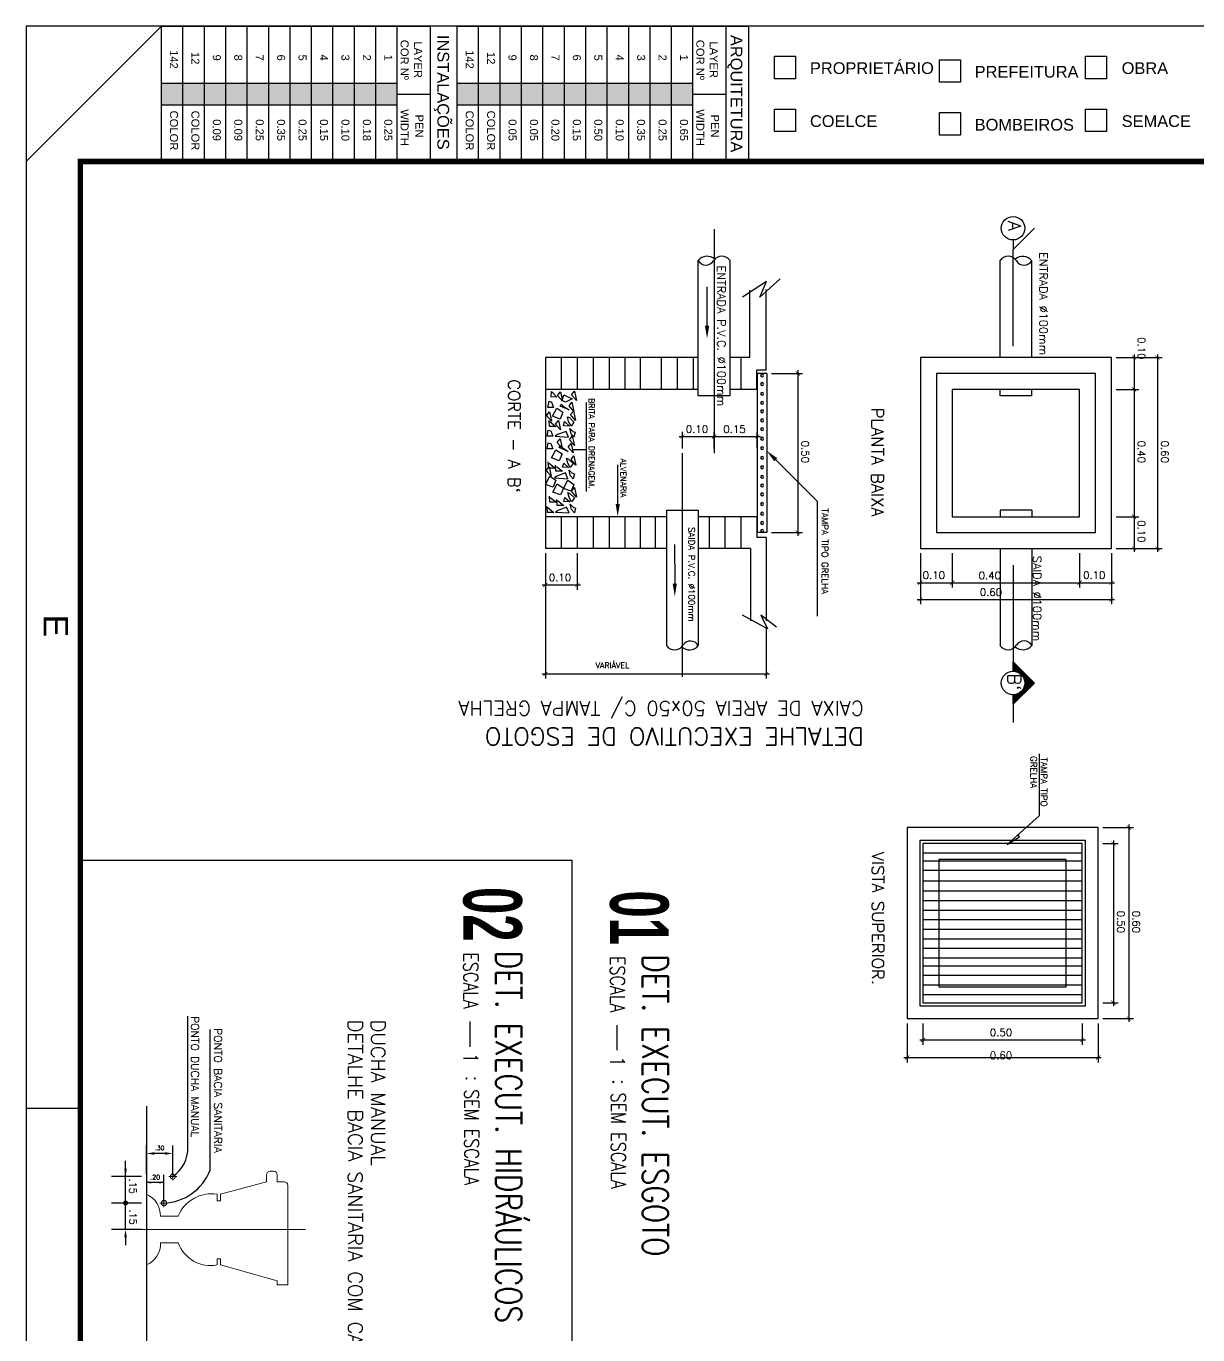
# Model space of a CAD drawing. Header units: millimetres. Extents: x 1904 to 2142, y -1319 to -1235.
# Drawn here: x 1904.27 to 1925.91, y -1259.1 to -1234.92 of the extents above; entities that cross this region are included whole.
import ezdxf
from ezdxf.enums import TextEntityAlignment as Align

# ---------------------------------------------------------------- set-up
doc = ezdxf.new("R2010")
doc.units = ezdxf.units.MM
doc.header["$LTSCALE"] = 30
for name, pattern in [('CENTER2', [28.575, 19.05, -3.175, 3.175, -3.175]), ('DASHDOT2', [0.5, 0.25, -0.125, 0, -0.125]), ('HIDDEN', [0.375, 0.25, -0.125])]:
    doc.linetypes.add(name, pattern=pattern)
doc.layers.get('0').update_dxf_attribs({"linetype": 'CONTINUOUS'})
for name, color, linetype in [('A-LAYOUT', 7, 'CONTINUOUS'), ('A-PEN-R', 1, 'CONTINUOUS'), ('CERC02', 3, 'CONTINUOUS'), ('DETALLHES_CAIXAS', 6, 'CONTINUOUS'), ("PRANCHA - PROJETU'S", 7, 'CONTINUOUS'), ('TEXT', 2, 'CONTINUOUS'), ('TUBELPAREDE', 2, 'CONTINUOUS'), ('TUBULACAO', 2, 'CONTINUOUS'), ('TXT_1', 2, 'CONTINUOUS'), ('TXT_2', 6, 'CONTINUOUS')]:
    doc.layers.add(name, color=color, linetype=linetype)
doc.layers.add('BLOCOS HIDRAULICA', color=4, linetype='CONTINUOUS', lineweight=9)
doc.styles.add('ADITIVOCAD', font='ROMANS.shx')
doc.styles.add('ARIAL', font='arial.ttf', dxfattribs={"height": 2})
doc.styles.add('REG140', font='romans.shx', dxfattribs={"width": 0.8, "height": 0.35})
doc.styles.add('REG80', font='romans.shx', dxfattribs={"width": 0.8, "height": 0.18})
doc.styles.add('ROMANS', font='simplex.shx', dxfattribs={"height": 6})
doc.styles.add('SANSSERIF2', font='sanssb__.ttf', dxfattribs={"width": 0.8})

# ---------------------------------------------------------------- blocks, each defined once
blk = doc.blocks.new('ADFSGASDFG')
at = {"layer": "PRANCHA - PROJETU'S"}
h = blk.add_hatch(color=1, dxfattribs=at)
h.set_gradient(color1=(255, 0, 0), color2=(255, 0, 0), tint=1)
h.paths.add_polyline_path([(278.03, 60.265), (277.634, 60.265), (277.634, 59.869), (278.03, 59.869)])
h = blk.add_hatch(color=1, dxfattribs=at)
h.set_gradient(color1=(255, 255, 0), color2=(255, 255, 0), tint=1)
h.paths.add_polyline_path([(278.03, 59.473), (278.03, 59.869), (277.634, 59.869), (277.634, 59.473)])
h = blk.add_hatch(color=1, dxfattribs=at)
h.set_gradient(color1=(0, 255, 0), color2=(0, 255, 0), tint=1)
h.paths.add_polyline_path([(278.03, 59.473), (277.634, 59.473), (277.634, 59.077), (278.03, 59.077)])
h = blk.add_hatch(color=1, dxfattribs=at)
h.set_gradient(color1=(0, 255, 255), color2=(0, 255, 255), tint=1)
h.paths.add_polyline_path([(278.03, 59.077), (277.634, 59.077), (277.634, 58.681), (278.03, 58.681)])
h = blk.add_hatch(color=1, dxfattribs=at)
h.set_gradient(color1=(0, 0, 255), color2=(0, 0, 255), tint=1)
h.paths.add_polyline_path([(278.03, 58.681), (277.634, 58.681), (277.634, 58.285), (278.03, 58.285)])
h = blk.add_hatch(color=1, dxfattribs=at)
h.set_gradient(color1=(255, 0, 255), color2=(255, 0, 255), tint=1)
h.paths.add_polyline_path([(278.03, 58.285), (277.634, 58.285), (277.634, 57.889), (278.03, 57.889)])
h = blk.add_hatch(color=1, dxfattribs=at)
h.set_gradient(color1=(255, 255, 255), tint=1)
h.paths.add_polyline_path([(278.03, 57.889), (277.634, 57.889), (277.634, 57.493), (278.03, 57.493)])
h = blk.add_hatch(color=1, dxfattribs=at)
h.set_gradient(color1=(128, 128, 128), color2=(128, 128, 128), tint=1)
h.paths.add_polyline_path([(278.03, 57.493), (277.634, 57.493), (277.634, 57.097), (278.03, 57.097)])
h = blk.add_hatch(color=1, dxfattribs=at)
h.set_gradient(color1=(192, 192, 192), color2=(192, 192, 192), tint=1)
h.paths.add_polyline_path([(278.03, 57.097), (277.634, 57.097), (277.634, 56.701), (278.03, 56.701)])
h = blk.add_hatch(color=1, dxfattribs=at)
h.set_gradient(color1=(204, 0, 0), color2=(204, 0, 0), tint=1)
h.paths.add_polyline_path([(278.03, 56.305), (278.03, 56.701), (277.634, 56.701), (277.634, 56.305)])
h = blk.add_hatch(color=1, dxfattribs=at)
h.set_gradient(color1=(0, 153, 204), color2=(0, 153, 204), tint=1)
h.paths.add_polyline_path([(278.03, 56.305), (277.634, 56.305), (277.634, 55.909), (278.03, 55.909)])
h = blk.add_hatch(color=1, dxfattribs=at)
h.set_gradient(color1=(255, 0, 0), color2=(255, 0, 0), tint=1)
h.paths.add_polyline_path([(278.03, 54.802), (277.634, 54.802), (277.634, 54.406), (278.03, 54.406)])
h = blk.add_hatch(color=1, dxfattribs=at)
h.set_gradient(color1=(255, 255, 0), color2=(255, 255, 0), tint=1)
h.paths.add_polyline_path([(278.03, 54.01), (278.03, 54.406), (277.634, 54.406), (277.634, 54.01)])
h = blk.add_hatch(color=1, dxfattribs=at)
h.set_gradient(color1=(0, 255, 0), color2=(0, 255, 0), tint=1)
h.paths.add_polyline_path([(278.03, 54.01), (277.634, 54.01), (277.634, 53.614), (278.03, 53.614)])
h = blk.add_hatch(color=1, dxfattribs=at)
h.set_gradient(color1=(0, 255, 255), color2=(0, 255, 255), tint=1)
h.paths.add_polyline_path([(278.03, 53.614), (277.634, 53.614), (277.634, 53.218), (278.03, 53.218)])
h = blk.add_hatch(color=1, dxfattribs=at)
h.set_gradient(color1=(0, 0, 255), color2=(0, 0, 255), tint=1)
h.paths.add_polyline_path([(278.03, 53.218), (277.634, 53.218), (277.634, 52.822), (278.03, 52.822)])
h = blk.add_hatch(color=1, dxfattribs=at)
h.set_gradient(color1=(255, 0, 255), color2=(255, 0, 255), tint=1)
h.paths.add_polyline_path([(278.03, 52.822), (277.634, 52.822), (277.634, 52.426), (278.03, 52.426)])
h = blk.add_hatch(color=1, dxfattribs=at)
h.set_gradient(color1=(255, 255, 255), tint=1)
h.paths.add_polyline_path([(278.03, 52.426), (277.634, 52.426), (277.634, 52.03), (278.03, 52.03)])
h = blk.add_hatch(color=1, dxfattribs=at)
h.set_gradient(color1=(128, 128, 128), color2=(128, 128, 128), tint=1)
h.paths.add_polyline_path([(278.03, 52.03), (277.634, 52.03), (277.634, 51.634), (278.03, 51.634)])
h = blk.add_hatch(color=1, dxfattribs=at)
h.set_gradient(color1=(192, 192, 192), color2=(192, 192, 192), tint=1)
h.paths.add_polyline_path([(278.03, 51.634), (277.634, 51.634), (277.634, 51.238), (278.03, 51.238)])
h = blk.add_hatch(color=1, dxfattribs=at)
h.set_gradient(color1=(204, 0, 0), color2=(204, 0, 0), tint=1)
h.paths.add_polyline_path([(278.03, 50.842), (278.03, 51.238), (277.634, 51.238), (277.634, 50.842)])
h = blk.add_hatch(color=1, dxfattribs=at)
h.set_gradient(color1=(0, 153, 204), color2=(0, 153, 204), tint=1)
h.paths.add_polyline_path([(278.03, 50.842), (277.634, 50.842), (277.634, 50.446), (278.03, 50.446)])
at = {"layer": "PRANCHA - PROJETU'S", "color": 1}
for p, q in [((276.578, 107.346), (276.578, 47.946)), ((279.078, 47.946), (276.578, 50.446)), ((296.578, 48.946), (296.578, 47.946)), ((276.578, 47.946), (360.678, 47.946))]:
    blk.add_line(p, q, dxfattribs=at)
at = {"layer": "PRANCHA - PROJETU'S"}
for p, q in [((279.086, 61.299), (276.578, 61.299)), ((276.578, 55.909), (276.578, 61.272)), ((279.086, 60.876), (276.578, 60.876)), ((279.086, 60.876), (276.578, 60.876)), ((277.832, 60.265), (277.832, 60.876)), ((279.086, 60.876), (279.086, 55.909)), ((279.086, 60.265), (276.578, 60.265)), ((277.634, 55.909), (277.634, 60.265)), ((278.03, 55.909), (278.03, 60.265)), ((279.086, 59.869), (276.578, 59.869)), ((279.086, 59.473), (276.578, 59.473)), ((279.086, 59.077), (276.578, 59.077)), ((279.086, 58.681), (276.578, 58.681)), ((279.086, 58.285), (276.578, 58.285)), ((279.086, 57.889), (276.578, 57.889)), ((279.086, 57.493), (276.578, 57.493)), ((279.086, 57.097), (276.578, 57.097)), ((279.086, 56.701), (276.578, 56.701)), ((279.086, 56.305), (276.578, 56.305)), ((279.086, 55.909), (276.578, 55.909)), ((279.086, 55.413), (276.578, 55.413)), ((276.578, 50.446), (276.578, 55.413)), ((277.832, 54.802), (277.832, 55.413)), ((279.086, 55.413), (279.086, 50.446)), ((279.086, 54.802), (276.578, 54.802)), ((277.634, 50.446), (277.634, 54.802)), ((278.03, 50.446), (278.03, 54.802)), ((279.086, 54.406), (276.578, 54.406)), ((279.086, 54.01), (276.578, 54.01)), ((279.086, 53.614), (276.578, 53.614)), ((279.086, 53.218), (276.578, 53.218)), ((279.086, 52.822), (276.578, 52.822)), ((279.086, 52.426), (276.578, 52.426)), ((279.086, 52.03), (276.578, 52.03)), ((279.086, 51.634), (276.578, 51.634)), ((279.086, 51.238), (276.578, 51.238)), ((279.086, 50.842), (276.578, 50.842)), ((279.086, 50.446), (276.578, 50.446))]:
    blk.add_line(p, q, dxfattribs=at)
at = {"layer": "PRANCHA - PROJETU'S", "color": 4, "const_width": 0.1}
blk.add_lwpolyline([(279.078, 106.346), (359.678, 106.346), (359.678, 48.946), (279.078, 48.946)], close=True, dxfattribs=at)
at = {"layer": "PRANCHA - PROJETU'S"}
for points in [[(277.13, 67.904), (277.548, 67.904), (277.548, 67.518), (277.13, 67.518)], [(278.109, 67.904), (278.526, 67.904), (278.526, 67.518), (278.109, 67.518)], [(277.197, 65.206), (277.615, 65.206), (277.615, 64.821), (277.197, 64.821)], [(278.176, 65.206), (278.594, 65.206), (278.594, 64.821), (278.176, 64.821)], [(277.13, 62.158), (277.548, 62.158), (277.548, 61.773), (277.13, 61.773)], [(278.109, 62.158), (278.526, 62.158), (278.526, 61.773), (278.109, 61.773)]]:
    blk.add_lwpolyline(points, close=True, dxfattribs=at)
at = {"layer": "PRANCHA - PROJETU'S", "color": 2, "style": 'ARIAL'}
for s, height, p in [('SEMACE', 0.2168, (278.224, 68.185)), ('OBRA', 0.2168, (277.245, 68.185)), ('PREFEITURA', 0.2168, (277.312, 65.469)), ('BOMBEIROS', 0.2168, (278.291, 65.469)), ('PROPRIETÁRIO', 0.21676, (277.245, 62.426)), ('COELCE', 0.2168, (278.224, 62.426))]:
    blk.add_text(s, height=height, rotation=90, dxfattribs=at).set_placement(p, align=Align.TOP_LEFT)
for s, p in [('ARQUITETURA', (276.74, 61.176)), ('INSTALAÇÕES', (276.74, 55.759))]:
    blk.add_text(s, height=0.21676, dxfattribs=at).set_placement(p, align=Align.TOP_LEFT)
at = {"layer": "PRANCHA - PROJETU'S", "style": 'ARIAL'}
for s, height, p in [('LAYER', 0.1479, (276.858, 60.724)), ('PEN', 0.1479, (278.211, 60.747)), ('COR Nº', 0.1479, (276.83, 60.474)), ('WIDTH', 0.1479, (278.113, 60.474)), ('1', 0.148, (277.102, 60.173)), ('0.65', 0.1479, (278.298, 60.173)), ('2', 0.148, (277.102, 59.777)), ('0.25', 0.1479, (278.298, 59.777)), ('3', 0.148, (277.102, 59.381)), ('0.35', 0.1479, (278.298, 59.381)), ('4', 0.148, (277.102, 58.985)), ('0.10', 0.1479, (278.298, 58.985)), ('5', 0.148, (277.102, 58.589)), ('0.50', 0.1479, (278.298, 58.589)), ('6', 0.148, (277.102, 58.193)), ('0.15', 0.1479, (278.298, 58.193)), ('0.20', 0.1479, (278.298, 57.797)), ('7', 0.148, (277.102, 57.797)), ('8', 0.148, (277.102, 57.401)), ('0.05', 0.1479, (278.298, 57.401)), ('9', 0.148, (277.102, 57.005)), ('0.05', 0.1479, (278.298, 57.005)), ('12', 0.1479, (277.055, 56.609)), ('COLOR', 0.1479, (278.138, 56.609)), ('142', 0.1479, (277.02, 56.213)), ('COLOR', 0.1479, (278.138, 56.213)), ('LAYER', 0.1479, (276.858, 55.261)), ('PEN', 0.1479, (278.211, 55.284)), ('COR Nº', 0.1479, (276.83, 55.011)), ('WIDTH', 0.1479, (278.113, 55.011)), ('1', 0.148, (277.102, 54.71)), ('0.25', 0.1479, (278.298, 54.71)), ('2', 0.148, (277.102, 54.314)), ('0.18', 0.1479, (278.298, 54.314)), ('3', 0.148, (277.102, 53.918)), ('0.10', 0.1479, (278.298, 53.918)), ('4', 0.148, (277.102, 53.522)), ('0.15', 0.1479, (278.298, 53.522)), ('5', 0.148, (277.102, 53.126)), ('0.25', 0.1479, (278.298, 53.126)), ('6', 0.148, (277.102, 52.73)), ('0.35', 0.1479, (278.298, 52.73)), ('7', 0.148, (277.102, 52.334)), ('0.25', 0.1479, (278.298, 52.334)), ('8', 0.148, (277.102, 51.938)), ('0.09', 0.1479, (278.298, 51.938)), ('9', 0.148, (277.102, 51.542)), ('0.09', 0.1479, (278.298, 51.542)), ('12', 0.1479, (277.055, 51.146)), ('COLOR', 0.1479, (278.138, 51.146)), ('142', 0.1479, (277.02, 50.75)), ('COLOR', 0.1479, (278.138, 50.75))]:
    blk.add_text(s, height=height, dxfattribs=at).set_placement(p, align=Align.TOP_LEFT)
at = {"layer": "PRANCHA - PROJETU'S", "color": 50, "linetype": 'Continuous', "style": 'ARIAL'}
blk.add_text('E', height=0.45, dxfattribs=at).set_placement((287.661, 48.496), align=Align.MIDDLE)
blk = doc.blocks.new('CRBODADOSÇ')
at = {"layer": "PRANCHA - PROJETU'S", "color": 3}
blk.add_line((164.825, 196.917), (165.288, 196.917), dxfattribs=at)
at = {"layer": "PRANCHA - PROJETU'S", "color": 3, "style": 'REG80', "width": 0.8}
for s, p in [('ESCALA', (163.548, 196.799)), ('1', (165.407, 196.799)), (':', (165.829, 196.842))]:
    blk.add_text(s, height=0.27, dxfattribs=at).set_placement(p)
at = {"layer": "PRANCHA - PROJETU'S", "color": 2, "style": 'REG140', "width": 0.8}
for tag, p in [('PROJETO', (163.521, 198.067)), ('DESENHO', (163.516, 197.395))]:
    blk.add_attdef(tag, p, '', height=0.472, dxfattribs=at)
at = {"layer": "PRANCHA - PROJETU'S", "style": 'SANSSERIF2', "width": 0.6}
blk.add_attdef('00', text='', height=1.08, dxfattribs=at).set_placement((162.84, 196.795), align=Align.CENTER)
at = {"layer": "PRANCHA - PROJETU'S", "color": 3, "style": 'REG80', "width": 0.8}
blk.add_attdef('ESCALA', (166.075, 196.813), '', height=0.27, dxfattribs=at)
blk = doc.blocks.new('*X100')
at = {"color": 0}
for p, q in [((101.59, 65.457), (101.923, 65.79)), ((102.251, 65.457), (101.919, 65.789)), ((101.608, 65.457), (101.932, 65.781)), ((101.626, 65.457), (101.941, 65.772)), ((101.643, 65.457), (101.95, 65.763)), ((101.661, 65.457), (101.958, 65.755)), ((101.759, 65.543), (101.716, 65.586)), ((101.765, 65.554), (101.725, 65.594)), ((101.772, 65.565), (101.733, 65.603)), ((101.78, 65.575), (101.742, 65.612)), ((101.788, 65.584), (101.751, 65.621)), ((101.797, 65.593), (101.76, 65.63)), ((101.807, 65.601), (101.769, 65.639)), ((101.817, 65.609), (101.778, 65.648)), ((101.827, 65.615), (101.787, 65.656)), ((101.839, 65.622), (101.795, 65.665)), ((101.851, 65.627), (101.804, 65.674)), ((101.864, 65.632), (101.813, 65.683)), ((101.878, 65.636), (101.822, 65.692)), ((101.892, 65.639), (101.831, 65.701)), ((101.908, 65.641), (101.84, 65.709)), ((101.847, 65.626), (101.967, 65.746)), ((101.925, 65.641), (101.848, 65.718)), ((101.944, 65.64), (101.857, 65.727)), ((101.966, 65.636), (101.866, 65.736)), ((101.874, 65.635), (101.976, 65.737)), ((101.993, 65.627), (101.875, 65.745)), ((102.035, 65.602), (101.884, 65.754)), ((102.198, 65.457), (101.893, 65.762)), ((101.897, 65.64), (101.985, 65.728)), ((102.216, 65.457), (101.901, 65.771)), ((102.233, 65.457), (101.91, 65.78)), ((101.916, 65.641), (101.994, 65.719)), ((101.933, 65.641), (102.003, 65.71)), ((101.949, 65.639), (102.011, 65.702)), ((101.964, 65.636), (102.02, 65.693)), ((101.978, 65.633), (102.029, 65.684)), ((101.991, 65.628), (102.038, 65.675)), ((102.003, 65.622), (102.047, 65.666)), ((102.015, 65.616), (102.056, 65.657)), ((102.025, 65.609), (102.065, 65.649)), ((102.036, 65.602), (102.073, 65.64)), ((102.045, 65.594), (102.082, 65.631)), ((102.054, 65.585), (102.091, 65.622)), ((102.062, 65.576), (102.1, 65.613)), ((102.07, 65.566), (102.109, 65.604)), ((102.077, 65.555), (102.118, 65.595)), ((102.084, 65.544), (102.126, 65.587)), ((101.597, 65.457), (101.592, 65.462)), ((101.615, 65.457), (101.601, 65.471)), ((101.632, 65.457), (101.61, 65.48)), ((101.65, 65.457), (101.619, 65.488)), ((101.668, 65.457), (101.627, 65.497)), ((101.685, 65.457), (101.636, 65.506)), ((101.703, 65.457), (101.645, 65.515)), ((101.721, 65.457), (101.654, 65.524)), ((101.737, 65.458), (101.663, 65.533)), ((101.738, 65.475), (101.672, 65.541)), ((101.679, 65.457), (101.753, 65.531)), ((101.74, 65.49), (101.68, 65.55)), ((101.744, 65.505), (101.689, 65.559)), ((101.696, 65.457), (101.744, 65.504)), ((101.748, 65.518), (101.698, 65.568)), ((101.753, 65.531), (101.707, 65.577)), ((101.714, 65.457), (101.739, 65.482)), ((101.732, 65.457), (101.737, 65.463)), ((102.18, 65.457), (102.067, 65.571)), ((102.09, 65.532), (102.135, 65.578)), ((102.163, 65.457), (102.092, 65.528)), ((102.095, 65.52), (102.144, 65.569)), ((102.099, 65.506), (102.153, 65.56)), ((102.145, 65.457), (102.1, 65.502)), ((102.102, 65.492), (102.162, 65.551)), ((102.127, 65.457), (102.104, 65.48)), ((102.105, 65.477), (102.171, 65.542)), ((102.106, 65.46), (102.179, 65.534)), ((102.109, 65.457), (102.106, 65.461)), ((102.121, 65.457), (102.188, 65.525)), ((102.138, 65.457), (102.197, 65.516)), ((102.156, 65.457), (102.206, 65.507)), ((102.174, 65.457), (102.215, 65.498)), ((102.191, 65.457), (102.224, 65.489)), ((102.209, 65.457), (102.232, 65.481)), ((102.227, 65.457), (102.241, 65.472)), ((102.244, 65.457), (102.25, 65.463))]:
    blk.add_line(p, q, dxfattribs=at)

msp = doc.modelspace()

# ---------------------------------------------------------------- linework, layer by layer
at = {"color": 8}
for p, q in [((1907.255, -1255.635), (1907.255, -1253.213)), ((1907.667, -1256.06), (1907.667, -1253.458)), ((1906.488, -1256.29), (1906.488, -1256.29))]:
    msp.add_line(p, q, dxfattribs=at)
at = {"linetype": 'ByBlock'}
for p, q in [((1906.488, -1256.128), (1906.488, -1255.604)), ((1906.814, -1256.667), (1906.814, -1256.143))]:
    msp.add_line(p, q, dxfattribs=at)
at = {"color": 8, "linetype": 'ByBlock'}
for p, q in [((1906.978, -1256.128), (1906.978, -1255.604)), ((1906.831, -1255.751), (1906.635, -1255.751)), ((1906.104, -1257.157), (1906.104, -1255.887)), ((1906.4, -1256.177), (1905.842, -1256.177)), ((1906.814, -1256.29), (1906.488, -1256.29)), ((1906.4, -1256.667), (1905.842, -1256.667)), ((1906.4, -1256.667), (1905.842, -1256.667)), ((1906.4, -1257.157), (1905.842, -1257.157)), ((1906.104, -1257.302), (1906.104, -1257.448))]:
    msp.add_line(p, q, dxfattribs=at)
at = {"color": 8}
for centre, radius, start, end in [((1906.618, -1255.651), 0.637, 304.3393, 1.4406), ((1906.779, -1255.716), 0.952, 272.1023, 338.8424)]:
    msp.add_arc(centre, radius, start, end, dxfattribs=at)
at = {"color": 8, "linetype": 'ByBlock'}
for points in [[(1906.635, -1255.727), (1906.635, -1255.776), (1906.488, -1255.751)], [(1906.831, -1255.727), (1906.831, -1255.776), (1906.978, -1255.751)], [(1906.128, -1256.032), (1906.079, -1256.032), (1906.104, -1256.177)], [(1906.579, -1256.275), (1906.579, -1256.306), (1906.488, -1256.29)], [(1906.722, -1256.275), (1906.722, -1256.306), (1906.814, -1256.29)], [(1906.128, -1257.302), (1906.079, -1257.302), (1906.104, -1257.157)]]:
    msp.add_solid(points, dxfattribs=at)
at = {"layer": 'A-LAYOUT', "linetype": 'CENTER2'}
for p, q in [((1916.979, -1238.672), (1916.979, -1242.811)), ((1916.391, -1246.943), (1916.391, -1242.811))]:
    msp.add_line(p, q, dxfattribs=at)
at = {"layer": 'A-LAYOUT'}
for p, q in [((1916.685, -1241.749), (1916.685, -1239.251)), ((1917.273, -1241.749), (1917.273, -1239.251)), ((1922.259, -1241.043), (1922.259, -1239.254)), ((1922.847, -1241.043), (1922.847, -1239.254)), ((1917.944, -1239.637), (1917.503, -1239.925)), ((1918.198, -1239.586), (1917.825, -1239.925)), ((1917.825, -1239.925), (1917.944, -1239.637)), ((1916.847, -1240.456), (1916.848, -1239.736)), ((1917.775, -1241.337), (1917.775, -1244.278)), ((1917.951, -1241.337), (1917.775, -1241.337)), ((1917.951, -1241.337), (1917.951, -1244.278)), ((1913.86, -1241.631), (1913.86, -1243.984)), ((1913.966, -1241.767), (1913.974, -1241.669)), ((1914.071, -1241.774), (1913.966, -1241.767)), ((1913.974, -1241.669), (1914.071, -1241.774)), ((1914.086, -1241.744), (1914.139, -1241.677)), ((1914.177, -1241.85), (1914.086, -1241.744)), ((1914.139, -1241.677), (1914.177, -1241.85)), ((1914.169, -1241.835), (1914.199, -1241.729)), ((1914.229, -1241.865), (1914.169, -1241.835)), ((1914.199, -1241.729), (1914.357, -1241.805)), ((1914.357, -1241.805), (1914.229, -1241.865)), ((1914.342, -1241.729), (1914.395, -1241.662)), ((1914.433, -1241.835), (1914.342, -1241.729)), ((1914.395, -1241.662), (1914.433, -1241.835)), ((1917.273, -1241.749), (1916.685, -1241.749)), ((1922.259, -1241.749), (1922.259, -1241.631)), ((1922.847, -1241.749), (1922.259, -1241.749)), ((1922.847, -1241.749), (1922.847, -1241.631)), ((1913.883, -1242.113), (1913.936, -1242.046)), ((1913.906, -1241.963), (1913.928, -1241.85)), ((1914.011, -1241.963), (1913.906, -1241.963)), ((1913.928, -1241.85), (1913.974, -1241.865)), ((1913.936, -1242.046), (1913.974, -1242.219)), ((1913.974, -1241.865), (1914.011, -1241.963)), ((1913.989, -1242.128), (1914.071, -1241.978)), ((1914.071, -1241.978), (1914.184, -1242.053)), ((1914.132, -1241.94), (1914.154, -1241.903)), ((1914.297, -1242.008), (1914.132, -1241.94)), ((1914.184, -1242.053), (1914.132, -1242.181)), ((1914.154, -1241.903), (1914.177, -1241.933)), ((1914.177, -1241.933), (1914.297, -1242.008)), ((1914.297, -1241.933), (1914.35, -1241.865)), ((1914.387, -1242.038), (1914.297, -1241.933)), ((1914.327, -1242.098), (1914.38, -1242.031)), ((1914.35, -1241.865), (1914.387, -1242.038)), ((1914.38, -1242.031), (1914.418, -1242.204)), ((1914.615, -1241.876), (1914.615, -1243.517)), ((1913.974, -1242.219), (1913.883, -1242.113)), ((1913.936, -1242.317), (1913.928, -1242.204)), ((1914.056, -1242.317), (1913.936, -1242.317)), ((1913.943, -1242.226), (1914.056, -1242.317)), ((1914.132, -1242.181), (1913.989, -1242.128)), ((1914.049, -1242.272), (1914.101, -1242.204)), ((1914.139, -1242.377), (1914.049, -1242.272)), ((1914.101, -1242.204), (1914.139, -1242.377)), ((1914.192, -1242.302), (1914.214, -1242.226)), ((1914.305, -1242.309), (1914.192, -1242.302)), ((1914.214, -1242.226), (1914.305, -1242.309)), ((1914.267, -1242.136), (1914.305, -1242.151)), ((1914.29, -1242.226), (1914.267, -1242.136)), ((1914.335, -1242.309), (1914.29, -1242.226)), ((1914.305, -1242.151), (1914.387, -1242.234)), ((1914.418, -1242.204), (1914.327, -1242.098)), ((1914.387, -1242.234), (1914.335, -1242.309)), ((1913.891, -1242.497), (1913.913, -1242.384)), ((1913.996, -1242.497), (1913.891, -1242.497)), ((1913.913, -1242.384), (1913.958, -1242.4)), ((1913.958, -1242.4), (1913.996, -1242.497)), ((1914.086, -1242.467), (1914.041, -1242.497)), ((1914.041, -1242.497), (1914.29, -1242.513)), ((1914.079, -1242.61), (1914.132, -1242.543)), ((1914.244, -1242.407), (1914.086, -1242.467)), ((1914.132, -1242.543), (1914.169, -1242.716)), ((1914.29, -1242.513), (1914.244, -1242.407)), ((1914.305, -1242.565), (1914.357, -1242.497)), ((1914.312, -1242.354), (1914.365, -1242.407)), ((1914.335, -1242.452), (1914.312, -1242.354)), ((1914.387, -1242.513), (1914.335, -1242.452)), ((1914.357, -1242.497), (1914.395, -1242.671)), ((1914.365, -1242.407), (1914.41, -1242.422)), ((1914.41, -1242.422), (1914.387, -1242.513)), ((1913.891, -1242.731), (1913.913, -1242.618)), ((1913.996, -1242.731), (1913.891, -1242.731)), ((1913.913, -1242.618), (1913.958, -1242.633)), ((1913.958, -1242.633), (1913.996, -1242.731)), ((1913.974, -1242.897), (1914.056, -1242.746)), ((1914.056, -1242.746), (1914.169, -1242.821)), ((1914.169, -1242.716), (1914.079, -1242.61)), ((1914.117, -1242.708), (1914.139, -1242.671)), ((1914.282, -1242.776), (1914.117, -1242.708)), ((1914.139, -1242.671), (1914.162, -1242.701)), ((1914.162, -1242.701), (1914.282, -1242.776)), ((1914.282, -1242.701), (1914.335, -1242.633)), ((1914.372, -1242.806), (1914.282, -1242.701)), ((1914.395, -1242.671), (1914.305, -1242.565)), ((1914.335, -1242.633), (1914.372, -1242.806)), ((1914.615, -1242.749), (1914.367, -1242.749)), ((1913.921, -1243.085), (1913.913, -1242.972)), ((1913.928, -1242.994), (1914.041, -1243.085)), ((1914.117, -1242.949), (1913.974, -1242.897)), ((1914.056, -1243.145), (1914.049, -1243.032)), ((1914.169, -1242.821), (1914.117, -1242.949)), ((1914.177, -1243.07), (1914.199, -1242.994)), ((1914.199, -1242.994), (1914.29, -1243.077)), ((1914.275, -1242.994), (1914.252, -1242.904)), ((1914.252, -1242.904), (1914.29, -1242.919)), ((1914.32, -1243.077), (1914.275, -1242.994)), ((1914.29, -1242.919), (1914.372, -1243.002)), ((1914.372, -1243.002), (1914.32, -1243.077)), ((1914.335, -1242.927), (1914.387, -1242.859)), ((1914.425, -1243.032), (1914.335, -1242.927)), ((1914.387, -1242.859), (1914.425, -1243.032)), ((1915.201, -1243.746), (1915.199, -1243.025)), ((1918.115, -1242.931), (1918.879, -1243.696)), ((1913.861, -1243.386), (1913.943, -1243.235)), ((1913.876, -1243.13), (1913.928, -1243.062)), ((1913.966, -1243.235), (1913.876, -1243.13)), ((1914.041, -1243.085), (1913.921, -1243.085)), ((1913.928, -1243.062), (1913.966, -1243.235)), ((1913.943, -1243.235), (1914.056, -1243.311)), ((1914.071, -1243.235), (1914.026, -1243.266)), ((1914.026, -1243.266), (1914.275, -1243.281)), ((1914.177, -1243.145), (1914.056, -1243.145)), ((1914.064, -1243.055), (1914.177, -1243.145)), ((1914.229, -1243.175), (1914.071, -1243.235)), ((1914.29, -1243.077), (1914.177, -1243.07)), ((1914.275, -1243.281), (1914.229, -1243.175)), ((1914.32, -1243.22), (1914.297, -1243.123)), ((1914.297, -1243.123), (1914.35, -1243.175)), ((1914.372, -1243.281), (1914.32, -1243.22)), ((1914.35, -1243.175), (1914.395, -1243.19)), ((1914.395, -1243.19), (1914.372, -1243.281)), ((1914.004, -1243.439), (1913.861, -1243.386)), ((1913.996, -1243.529), (1914.079, -1243.379)), ((1914.056, -1243.311), (1914.004, -1243.439)), ((1914.079, -1243.379), (1914.192, -1243.454)), ((1914.192, -1243.454), (1914.139, -1243.582)), ((1914.192, -1243.461), (1914.275, -1243.311)), ((1914.335, -1243.514), (1914.192, -1243.461)), ((1914.275, -1243.311), (1914.387, -1243.386)), ((1914.387, -1243.386), (1914.335, -1243.514)), ((1914.342, -1243.514), (1914.395, -1243.446)), ((1914.433, -1243.62), (1914.342, -1243.514)), ((1914.395, -1243.446), (1914.433, -1243.62)), ((1913.943, -1243.717), (1913.936, -1243.604)), ((1914.064, -1243.717), (1913.943, -1243.717)), ((1913.951, -1243.627), (1914.064, -1243.717)), ((1914.139, -1243.582), (1913.996, -1243.529)), ((1914.079, -1243.778), (1914.071, -1243.665)), ((1914.086, -1243.687), (1914.199, -1243.778)), ((1914.199, -1243.702), (1914.222, -1243.627)), ((1914.312, -1243.71), (1914.199, -1243.702)), ((1914.222, -1243.627), (1914.312, -1243.71)), ((1914.275, -1243.537), (1914.312, -1243.552)), ((1914.297, -1243.627), (1914.275, -1243.537)), ((1914.342, -1243.71), (1914.297, -1243.627)), ((1914.312, -1243.552), (1914.395, -1243.635)), ((1914.32, -1243.755), (1914.372, -1243.808)), ((1914.342, -1243.853), (1914.32, -1243.755)), ((1914.395, -1243.635), (1914.342, -1243.71)), ((1918.879, -1243.696), (1918.879, -1245.82)), ((1913.898, -1243.906), (1913.891, -1243.793)), ((1914.019, -1243.906), (1913.898, -1243.906)), ((1913.906, -1243.815), (1914.019, -1243.906)), ((1914.094, -1243.868), (1914.049, -1243.898)), ((1914.049, -1243.898), (1914.297, -1243.913)), ((1914.199, -1243.778), (1914.079, -1243.778)), ((1914.252, -1243.808), (1914.094, -1243.868)), ((1914.297, -1243.913), (1914.252, -1243.808)), ((1914.395, -1243.913), (1914.342, -1243.853)), ((1914.372, -1243.808), (1914.418, -1243.823)), ((1914.418, -1243.823), (1914.395, -1243.913)), ((1916.097, -1243.866), (1916.097, -1246.364)), ((1916.097, -1243.866), (1916.685, -1243.866)), ((1916.685, -1243.866), (1916.685, -1246.364)), ((1922.847, -1243.866), (1922.259, -1243.866)), ((1922.259, -1243.866), (1922.259, -1243.984)), ((1922.847, -1243.866), (1922.847, -1243.984)), ((1917.951, -1244.278), (1917.775, -1244.278)), ((1916.255, -1245.221), (1916.253, -1244.5)), ((1922.259, -1244.572), (1922.259, -1246.362)), ((1922.847, -1244.572), (1922.847, -1246.362)), ((1917.961, -1246.057), (1917.503, -1245.803)), ((1917.842, -1245.803), (1917.961, -1246.057)), ((1918.131, -1246.023), (1917.842, -1245.803)), ((1922.985, -1248.369), (1922.985, -1249.509)), ((1922.985, -1249.509), (1922.394, -1250.039)), ((1924.071, -1249.73), (1920.542, -1249.73)), ((1920.542, -1249.73), (1920.542, -1253.259)), ((1924.071, -1253.259), (1924.071, -1249.73)), ((1923.836, -1249.965), (1920.778, -1249.965)), ((1920.778, -1249.965), (1920.778, -1253.023)), ((1922.394, -1250.039), (1922.618, -1249.899)), ((1922.618, -1249.899), (1922.593, -1249.86)), ((1923.836, -1253.023), (1923.836, -1249.965)), ((1921.131, -1250.318), (1921.131, -1252.67)), ((1923.483, -1250.318), (1921.131, -1250.318)), ((1923.483, -1252.67), (1923.483, -1250.318)), ((1921.131, -1252.67), (1923.483, -1252.67)), ((1920.778, -1253.023), (1923.836, -1253.023)), ((1920.542, -1253.259), (1924.071, -1253.259))]:
    msp.add_line(p, q, dxfattribs=at)
at = {"layer": 'A-LAYOUT', "linetype": 'ByBlock'}
for p, q in [((1924.406, -1241.043), (1925.256, -1241.043)), ((1924.406, -1241.043), (1924.823, -1241.043)), ((1924.735, -1240.984), (1924.735, -1241.69)), ((1925.168, -1240.984), (1925.168, -1244.631)), ((1918.04, -1241.337), (1918.611, -1241.337)), ((1918.522, -1241.278), (1918.522, -1244.337)), ((1924.735, -1241.573), (1924.735, -1244.043)), ((1924.406, -1241.631), (1924.823, -1241.631)), ((1924.406, -1241.631), (1924.823, -1241.631)), ((1916.332, -1242.502), (1917.038, -1242.502)), ((1916.391, -1242.723), (1916.391, -1242.414)), ((1916.92, -1242.502), (1917.834, -1242.502)), ((1916.979, -1242.723), (1916.979, -1242.414)), ((1916.979, -1242.723), (1916.979, -1242.414)), ((1917.775, -1242.719), (1917.775, -1242.414)), ((1924.406, -1243.984), (1924.823, -1243.984)), ((1924.406, -1243.984), (1924.823, -1243.984)), ((1924.735, -1243.925), (1924.735, -1244.631)), ((1918.04, -1244.278), (1918.611, -1244.278)), ((1913.86, -1244.66), (1913.86, -1246.976)), ((1913.86, -1244.66), (1913.86, -1245.333)), ((1914.448, -1244.66), (1914.448, -1245.333)), ((1920.789, -1244.66), (1920.789, -1245.601)), ((1920.789, -1244.66), (1920.789, -1245.291)), ((1921.377, -1244.66), (1921.377, -1245.291)), ((1921.377, -1244.66), (1921.377, -1245.291)), ((1923.73, -1244.66), (1923.73, -1245.291)), ((1923.73, -1244.66), (1923.73, -1245.291)), ((1924.318, -1244.66), (1924.318, -1245.601)), ((1924.318, -1244.66), (1924.318, -1245.291)), ((1924.406, -1244.572), (1925.256, -1244.572)), ((1924.406, -1244.572), (1924.823, -1244.572)), ((1920.73, -1245.203), (1921.436, -1245.203)), ((1921.318, -1245.203), (1923.788, -1245.203)), ((1923.671, -1245.203), (1924.377, -1245.203)), ((1913.801, -1245.245), (1914.507, -1245.245)), ((1920.73, -1245.512), (1924.377, -1245.512)), ((1917.941, -1245.998), (1917.941, -1246.976)), ((1913.801, -1246.888), (1918, -1246.888)), ((1924.16, -1249.73), (1924.725, -1249.73)), ((1924.637, -1249.671), (1924.637, -1253.317)), ((1924.16, -1250.024), (1924.441, -1250.024)), ((1924.353, -1249.965), (1924.353, -1253.023)), ((1924.16, -1252.965), (1924.441, -1252.965)), ((1920.542, -1253.347), (1920.542, -1254.067)), ((1920.836, -1253.347), (1920.836, -1253.742)), ((1923.777, -1253.347), (1923.777, -1253.742)), ((1924.071, -1253.347), (1924.071, -1254.067)), ((1924.16, -1253.259), (1924.725, -1253.259)), ((1920.778, -1253.654), (1923.836, -1253.654)), ((1920.484, -1253.978), (1924.13, -1253.978))]:
    msp.add_line(p, q, dxfattribs=at)
at = {"layer": 'A-LAYOUT', "linetype": 'HIDDEN', "ltscale": 0.5}
for p, q in [((1921.083, -1241.337), (1921.083, -1244.278)), ((1924.024, -1241.337), (1921.083, -1241.337)), ((1924.024, -1244.278), (1924.024, -1241.337)), ((1921.083, -1244.278), (1924.024, -1244.278))]:
    msp.add_line(p, q, dxfattribs=at)
at = {"layer": 'A-LAYOUT', "linetype": 'ByBlock', "const_width": 0.0115}
for points in [[(1924.773, -1241.081), (1924.697, -1241.005)], [(1925.206, -1241.081), (1925.129, -1241.005)], [(1918.561, -1241.375), (1918.484, -1241.299)], [(1924.697, -1241.593), (1924.773, -1241.67)], [(1924.773, -1241.67), (1924.697, -1241.593)], [(1916.429, -1242.464), (1916.352, -1242.54)], [(1917.017, -1242.464), (1916.941, -1242.54)], [(1916.941, -1242.54), (1917.017, -1242.464)], [(1917.737, -1242.54), (1917.813, -1242.464)], [(1924.773, -1244.022), (1924.697, -1243.946)], [(1924.697, -1243.946), (1924.773, -1244.022)], [(1918.484, -1244.24), (1918.561, -1244.316)], [(1924.697, -1244.534), (1924.773, -1244.61)], [(1925.129, -1244.534), (1925.206, -1244.61)], [(1913.898, -1245.207), (1913.822, -1245.283)], [(1914.41, -1245.283), (1914.486, -1245.207)], [(1920.827, -1245.165), (1920.75, -1245.241)], [(1921.339, -1245.241), (1921.415, -1245.165)], [(1921.415, -1245.165), (1921.339, -1245.241)], [(1923.768, -1245.165), (1923.691, -1245.241)], [(1923.691, -1245.241), (1923.768, -1245.165)], [(1924.28, -1245.241), (1924.356, -1245.165)], [(1920.827, -1245.474), (1920.75, -1245.551)], [(1924.28, -1245.551), (1924.356, -1245.474)], [(1913.898, -1246.85), (1913.822, -1246.926)], [(1917.903, -1246.926), (1917.979, -1246.85)], [(1924.675, -1249.768), (1924.599, -1249.691)], [(1924.391, -1250.062), (1924.315, -1249.985)], [(1924.315, -1252.926), (1924.391, -1253.003)], [(1924.599, -1253.22), (1924.675, -1253.297)], [(1920.875, -1253.615), (1920.798, -1253.692)], [(1923.739, -1253.692), (1923.816, -1253.615)], [(1920.581, -1253.94), (1920.504, -1254.017)], [(1924.033, -1254.017), (1924.11, -1253.94)]]:
    msp.add_lwpolyline(points, dxfattribs=at)
at = {"layer": 'A-LAYOUT'}
for centre, radius, start, end in [((1916.849, -1239.38), 0.209, 47.2811, 141.8539), ((1917.122, -1239.352), 0.182, 33.7472, 147.834), ((1922.41, -1239.354), 0.182, 32.166, 146.2528), ((1922.683, -1239.382), 0.209, 38.1461, 132.7189), ((1916.828, -1239.167), 0.166, 210.4664, 327.834), ((1922.704, -1239.169), 0.166, 212.166, 329.5336), ((1917.863, -1241.374), 0.0265, 90, 270), ((1917.863, -1241.374), 0.0265, 270, 90), ((1917.863, -1241.532), 0.0265, 90, 270), ((1917.863, -1241.532), 0.0265, 270, 90), ((1917.863, -1241.713), 0.0265, 90, 270), ((1917.863, -1241.713), 0.0265, 270, 90), ((1917.863, -1241.879), 0.0265, 90, 270), ((1917.863, -1242.036), 0.0265, 90, 270), ((1917.863, -1241.879), 0.0265, 270, 90), ((1917.863, -1242.036), 0.0265, 270, 90), ((1917.863, -1242.204), 0.0265, 90, 270), ((1917.863, -1242.204), 0.0265, 270, 90), ((1917.863, -1242.365), 0.0265, 90, 270), ((1917.863, -1242.542), 0.0265, 90, 270), ((1917.863, -1242.365), 0.0265, 270, 90), ((1917.863, -1242.542), 0.0265, 270, 90), ((1917.863, -1242.718), 0.0265, 90, 270), ((1917.863, -1242.718), 0.0265, 270, 90), ((1917.863, -1242.895), 0.0265, 90, 270), ((1917.863, -1242.895), 0.0265, 270, 90), ((1917.863, -1243.071), 0.0265, 90, 270), ((1917.863, -1243.248), 0.0265, 90, 270), ((1917.863, -1243.071), 0.0265, 270, 90), ((1917.863, -1243.248), 0.0265, 270, 90), ((1917.863, -1243.406), 0.0265, 90, 270), ((1917.863, -1243.406), 0.0265, 270, 90), ((1917.863, -1243.571), 0.0265, 90, 270), ((1917.863, -1243.75), 0.0265, 90, 270), ((1917.863, -1243.571), 0.0265, 270, 90), ((1917.863, -1243.75), 0.0265, 270, 90), ((1917.863, -1243.928), 0.0265, 90, 270), ((1917.863, -1243.928), 0.0265, 270, 90), ((1917.863, -1244.099), 0.0265, 90, 270), ((1917.863, -1244.245), 0.0265, 90, 270), ((1917.863, -1244.099), 0.0265, 270, 90), ((1917.863, -1244.245), 0.0265, 270, 90), ((1916.248, -1246.263), 0.182, 213.7472, 327.834), ((1916.521, -1246.235), 0.209, 227.2811, 321.8539), ((1916.542, -1246.448), 0.166, 30.4664, 147.834), ((1922.41, -1246.261), 0.182, 213.7472, 327.834), ((1922.683, -1246.233), 0.209, 227.2811, 321.8539), ((1922.704, -1246.446), 0.166, 30.4664, 147.834)]:
    msp.add_arc(centre, radius, start, end, dxfattribs=at)
for points in [[(1916.887, -1240.456), (1916.808, -1240.456), (1916.847, -1240.691)], [(1918.087, -1242.959), (1918.143, -1242.903), (1917.949, -1242.765)], [(1915.236, -1243.746), (1915.158, -1243.746), (1915.196, -1243.981)], [(1916.29, -1245.221), (1916.212, -1245.221), (1916.25, -1245.456)]]:
    msp.add_solid(points, dxfattribs=at)
at = {"layer": 'A-PEN-R'}
for p, q in [((1905.268, -1250.334), (1914.346, -1250.334)), ((1914.346, -1250.334), (1914.346, -1300.519))]:
    msp.add_line(p, q, dxfattribs=at)
at = {"layer": 'BLOCOS HIDRAULICA'}
for p, q in [((1906.978, -1256.103), (1906.978, -1256.251)), ((1908.774, -1256.079), (1908.84, -1256.079)), ((1907.86, -1256.504), (1908.709, -1256.275)), ((1908.709, -1256.275), (1908.709, -1256.144)), ((1908.905, -1256.144), (1908.905, -1256.275)), ((1908.905, -1256.275), (1909.036, -1256.275)), ((1909.101, -1256.34), (1909.101, -1258.181)), ((1907.794, -1256.504), (1907.794, -1256.626)), ((1907.86, -1256.626), (1907.86, -1256.504)), ((1906.814, -1256.593), (1906.814, -1256.741)), ((1907.794, -1256.626), (1907.86, -1256.626)), ((1906.749, -1256.912), (1907.076, -1256.912)), ((1907.076, -1257.402), (1906.749, -1257.402)), ((1907.794, -1257.701), (1907.794, -1257.811)), ((1907.86, -1257.811), (1907.86, -1257.701)), ((1908.905, -1258.105), (1907.86, -1257.811)), ((1908.905, -1258.181), (1908.905, -1258.105)), ((1909.101, -1258.181), (1908.905, -1258.181))]:
    msp.add_line(p, q, dxfattribs=at)
at = {"layer": 'BLOCOS HIDRAULICA', "linetype": 'Continuous'}
for p, q in [((1906.904, -1256.177), (1907.052, -1256.177)), ((1906.74, -1256.667), (1906.888, -1256.667))]:
    msp.add_line(p, q, dxfattribs=at)
at = {"layer": 'BLOCOS HIDRAULICA', "color": 8}
for p, q in [((1906.488, -1257.811), (1906.488, -1256.504)), ((1907.86, -1257.701), (1907.794, -1257.701))]:
    msp.add_line(p, q, dxfattribs=at)
at = {"layer": 'BLOCOS HIDRAULICA', "linetype": 'DASHDOT2'}
msp.add_line((1905.997, -1257.157), (1909.428, -1257.157), dxfattribs=at)
at = {"layer": 'BLOCOS HIDRAULICA'}
for centre in [(1906.978, -1256.177), (1906.814, -1256.667)]:
    msp.add_circle(centre, 0.0481, dxfattribs=at)
for centre, radius, start, end in [((1908.774, -1256.144), 0.0653, 90, 180), ((1908.84, -1256.144), 0.0653, 360, 90), ((1909.036, -1256.34), 0.0653, 0, 90), ((1906.32, -1256.899), 0.429, 358.2287, 67.0098), ((1907.692, -1257.16), 0.664, 81.092, 158.1169), ((1906.334, -1257.425), 0.415, 291.6607, 3.1009), ((1907.676, -1257.183), 0.639, 200.0734, 280.7177)]:
    msp.add_arc(centre, radius, start, end, dxfattribs=at)
at = {"layer": 'DETALLHES_CAIXAS'}
for p, q in [((1917.638, -1241.043), (1917.638, -1239.8)), ((1917.941, -1241.274), (1917.941, -1239.787)), ((1915.33, -1241.043), (1913.86, -1241.043)), ((1913.86, -1241.043), (1913.86, -1241.631)), ((1914.154, -1241.043), (1914.154, -1241.631)), ((1914.448, -1241.043), (1914.448, -1241.631)), ((1914.742, -1241.043), (1914.742, -1241.631)), ((1915.036, -1241.043), (1915.036, -1241.631)), ((1916.685, -1241.043), (1915.33, -1241.043)), ((1915.33, -1241.043), (1915.33, -1241.631)), ((1915.609, -1241.043), (1915.609, -1241.631)), ((1916.001, -1241.043), (1916.001, -1241.631)), ((1916.295, -1241.043), (1916.295, -1241.631)), ((1916.589, -1241.043), (1916.589, -1241.631)), ((1917.638, -1241.043), (1917.273, -1241.043)), ((1917.471, -1241.043), (1917.471, -1241.631)), ((1924.318, -1241.043), (1920.789, -1241.043)), ((1920.789, -1241.043), (1920.789, -1244.572)), ((1924.318, -1244.572), (1924.318, -1241.043)), ((1917.941, -1241.274), (1917.765, -1241.274)), ((1917.765, -1241.631), (1917.765, -1241.274)), ((1915.33, -1241.631), (1913.86, -1241.631)), ((1916.685, -1241.631), (1915.33, -1241.631)), ((1917.765, -1241.631), (1917.273, -1241.631)), ((1921.377, -1241.631), (1921.377, -1243.984)), ((1923.73, -1241.631), (1921.377, -1241.631)), ((1923.73, -1243.984), (1923.73, -1241.631)), ((1915.315, -1243.984), (1913.86, -1243.984)), ((1913.86, -1243.984), (1913.86, -1244.572)), ((1914.154, -1243.984), (1914.154, -1244.572)), ((1914.448, -1243.984), (1914.448, -1244.572)), ((1914.742, -1243.984), (1914.742, -1244.572)), ((1915.036, -1243.984), (1915.036, -1244.572)), ((1916.097, -1243.984), (1915.33, -1243.984)), ((1915.33, -1243.984), (1915.33, -1244.572)), ((1915.609, -1243.984), (1915.609, -1244.572)), ((1915.888, -1243.984), (1915.888, -1244.572)), ((1917.765, -1243.984), (1916.685, -1243.984)), ((1916.883, -1243.984), (1916.883, -1244.572)), ((1917.177, -1243.984), (1917.177, -1244.572)), ((1917.471, -1243.984), (1917.471, -1244.572)), ((1917.765, -1243.984), (1917.765, -1244.366)), ((1921.377, -1243.984), (1923.73, -1243.984)), ((1917.941, -1244.366), (1917.765, -1244.366)), ((1917.941, -1244.366), (1917.941, -1245.909)), ((1915.315, -1244.572), (1913.86, -1244.572)), ((1916.097, -1244.572), (1915.33, -1244.572)), ((1917.652, -1244.572), (1916.685, -1244.572)), ((1917.652, -1244.572), (1917.652, -1245.909)), ((1920.789, -1244.572), (1924.318, -1244.572)), ((1923.777, -1250.024), (1920.836, -1250.024)), ((1920.836, -1250.024), (1920.836, -1252.965)), ((1923.777, -1252.965), (1923.777, -1250.024)), ((1923.777, -1250.2), (1920.836, -1250.2)), ((1923.777, -1250.347), (1920.836, -1250.347)), ((1923.777, -1250.524), (1920.836, -1250.524)), ((1923.777, -1250.72), (1920.836, -1250.72)), ((1923.777, -1250.906), (1920.836, -1250.906)), ((1923.777, -1251.082), (1920.836, -1251.082)), ((1923.777, -1251.259), (1920.836, -1251.259)), ((1923.777, -1251.435), (1920.836, -1251.435)), ((1923.777, -1251.612), (1920.836, -1251.612)), ((1923.777, -1251.788), (1920.836, -1251.788)), ((1923.777, -1251.965), (1920.836, -1251.965)), ((1923.777, -1252.141), (1920.836, -1252.141)), ((1923.777, -1252.288), (1920.836, -1252.288)), ((1923.777, -1252.465), (1920.836, -1252.465)), ((1923.777, -1252.641), (1920.836, -1252.641)), ((1923.777, -1252.818), (1920.836, -1252.818)), ((1920.836, -1252.965), (1923.777, -1252.965))]:
    msp.add_line(p, q, dxfattribs=at)
at = {"layer": 'TUBELPAREDE'}
msp.add_line((1906.488, -1254.88), (1906.488, -1259.364), dxfattribs=at)
at = {"layer": 'TUBULACAO', "color": 8, "const_width": 0.0454}
msp.add_lwpolyline([(1906.104, -1256.644, 1), (1906.104, -1256.69, 1)], format="xyb", close=True, dxfattribs=at)
at = {"layer": 'TXT_1'}
for p, q in [((1922.894, -1238.653), (1922.5, -1239.047)), ((1922.5, -1238.87), (1922.5, -1239.047)), ((1922.894, -1247.057), (1922.5, -1246.664)), ((1922.5, -1246.84), (1922.5, -1246.664)), ((1922.5, -1247.45), (1922.894, -1247.057)), ((1922.5, -1247.45), (1922.5, -1247.273))]:
    msp.add_line(p, q, dxfattribs=at)
for centre in [(1922.5, -1238.653), (1922.5, -1247.057)]:
    msp.add_circle(centre, 0.217, dxfattribs=at)
at = {"layer": 'TXT_2', "linetype": 'CENTER2'}
for p, q in [((1922.5, -1240.831), (1922.5, -1239.047)), ((1922.5, -1244.879), (1922.5, -1246.664)), ((1922.5, -1247.45), (1922.5, -1247.784))]:
    msp.add_line(p, q, dxfattribs=at)

# ---------------------------------------------------------------- block references
at = {"layer": "PRANCHA - PROJETU'S", "color": 1, "rotation": 270}
msp.add_blockref('ADFSGASDFG', (1856.322, -958.341), dxfattribs=at)
at = {"layer": "PRANCHA - PROJETU'S", "rotation": 270}
for p, values in [((1715.55, -1088.49), {'ESCALA': 'SEM ESCALA', 'DESENHO': 'DET. EXECUT. HIDRÁULICOS', '00': '02'}), ((1718.261, -1088.554), {'ESCALA': 'SEM ESCALA', 'DESENHO': 'DET. EXECUT. ESGOTO', '00': '01'})]:
    msp.add_blockref('CRBODADOSÇ', p, dxfattribs=at).add_auto_attribs(values)
at = {"layer": 'TXT_1', "xscale": -1.176362552986596, "yscale": 1.176362552987934, "zscale": 1.176362552987666, "rotation": 270}
msp.add_blockref('*X100', (1845.499, -1366.953), dxfattribs=at)

# ---------------------------------------------------------------- texts
at = {"color": 8, "linetype": 'ByBlock', "style": 'ROMANS'}
msp.add_text('.30', height=0.0817, dxfattribs=at).set_placement((1906.734, -1255.65), align=Align.MIDDLE_CENTER)
for p in [(1906.239, -1256.357), (1906.242, -1256.927)]:
    msp.add_text('.15', height=0.1307, rotation=270, dxfattribs=at).set_placement(p, align=Align.MIDDLE_CENTER)
msp.add_text('.20', height=0.0871, dxfattribs=at).set_placement((1906.651, -1256.189), align=Align.MIDDLE)
at = {"layer": 'A-LAYOUT', "style": 'ROMANS'}
for s, height, p in [('ENTRADA %%C100mm', 0.15293, (1923.063, -1239.094)), ('ENTRADA P.V.C. %%C100mm', 0.15293, (1917.113, -1239.342)), ('BRITA PARA DRENAGEM.', 0.10587, (1914.713, -1241.792)), ('ALVENARIA', 0.1059, (1915.301, -1242.908)), ('TAMPA TIPO GRELHA ', 0.11764, (1919.025, -1243.83)), ('SAIDA P.V.C. %%C100mm', 0.11764, (1916.563, -1244.175)), ('SAIDA %%C100mm', 0.15293, (1922.946, -1244.708)), ('GRELHA', 0.1176, (1922.88, -1248.407)), ('TAMPA TIPO', 0.1176, (1923.073, -1248.433))]:
    msp.add_text(s, height=height, rotation=270, dxfattribs=at).set_placement(p, align=Align.MIDDLE_LEFT)
for s, p in [('0.10', (1924.804, -1240.667)), ('0.50', (1918.591, -1242.578)), ('0.40', (1924.804, -1242.578)), ('0.60', (1925.236, -1242.578)), ('0.10', (1924.804, -1244.049)), ('0.50', (1924.422, -1251.265)), ('0.60', (1924.706, -1251.265))]:
    msp.add_text(s, height=0.1376, rotation=270, dxfattribs=at).set_placement(p)
for s, height, p in [('0.10', 0.1376, (1916.455, -1242.433)), ('0.15', 0.1376, (1917.147, -1242.433)), ('0.10', 0.1376, (1913.924, -1245.176)), ('0.10', 0.1376, (1920.83, -1245.134)), ('0.40', 0.1376, (1921.864, -1245.138)), ('0.10', 0.1376, (1923.794, -1245.134)), ('0.60', 0.1376, (1921.885, -1245.448)), ('VARIÁVEL', 0.1059, (1914.788, -1246.785)), ('0.50', 0.1376, (1922.071, -1253.585)), ('0.60', 0.1376, (1922.071, -1254.007))]:
    msp.add_text(s, height=height, dxfattribs=at).set_placement(p)
at = {"layer": 'CERC02', "style": 'ROMANS'}
for s, p in [('PONTO DUCHA MANUAL', (1907.459, -1253.212)), ('PONTO BACIA SANITARIA', (1907.885, -1253.435))]:
    msp.add_text(s, height=0.1452, rotation=270, dxfattribs=at).set_placement(p, align=Align.TOP_LEFT)
at = {"layer": 'TEXT', "style": 'ROMANS'}
for s, p in [('DETALHE BACIA SANITARIA COM CAIXA ACOPLADA', (1910.48, -1253.281)), ('DUCHA MANUAL', (1910.902, -1253.281))]:
    msp.add_text(s, height=0.26136, rotation=270, dxfattribs=at).set_placement(p, align=Align.TOP_LEFT)
at = {"layer": 'TXT_1', "style": 'ADITIVOCAD'}
for s, height, p in [('A', 0.235, (1922.529, -1238.612)), ('CORTE - A B`', 0.22057, (1913.282, -1242.495)), ('PLANTA BAIXA', 0.22057, (1919.994, -1242.978)), ('B`', 0.2353, (1922.524, -1247.042)), ('VISTA SUPERIOR.', 0.22057, (1920.005, -1251.407))]:
    msp.add_text(s, height=height, rotation=270, dxfattribs=at).set_placement(p, align=Align.MIDDLE)
at = {"layer": 'TXT_2', "style": 'ADITIVOCAD'}
for s, height, p in [('CAIXA DE AREIA 50x50 C/ TAMPA GRELHA', 0.26468, (1919.742, -1247.393)), ('DETALHE EXECUTIVO DE ESGOTO', 0.3235, (1919.742, -1247.885))]:
    msp.add_text(s, height=height, rotation=180, dxfattribs=at).set_placement(p)

doc.saveas('drawing.dxf')
